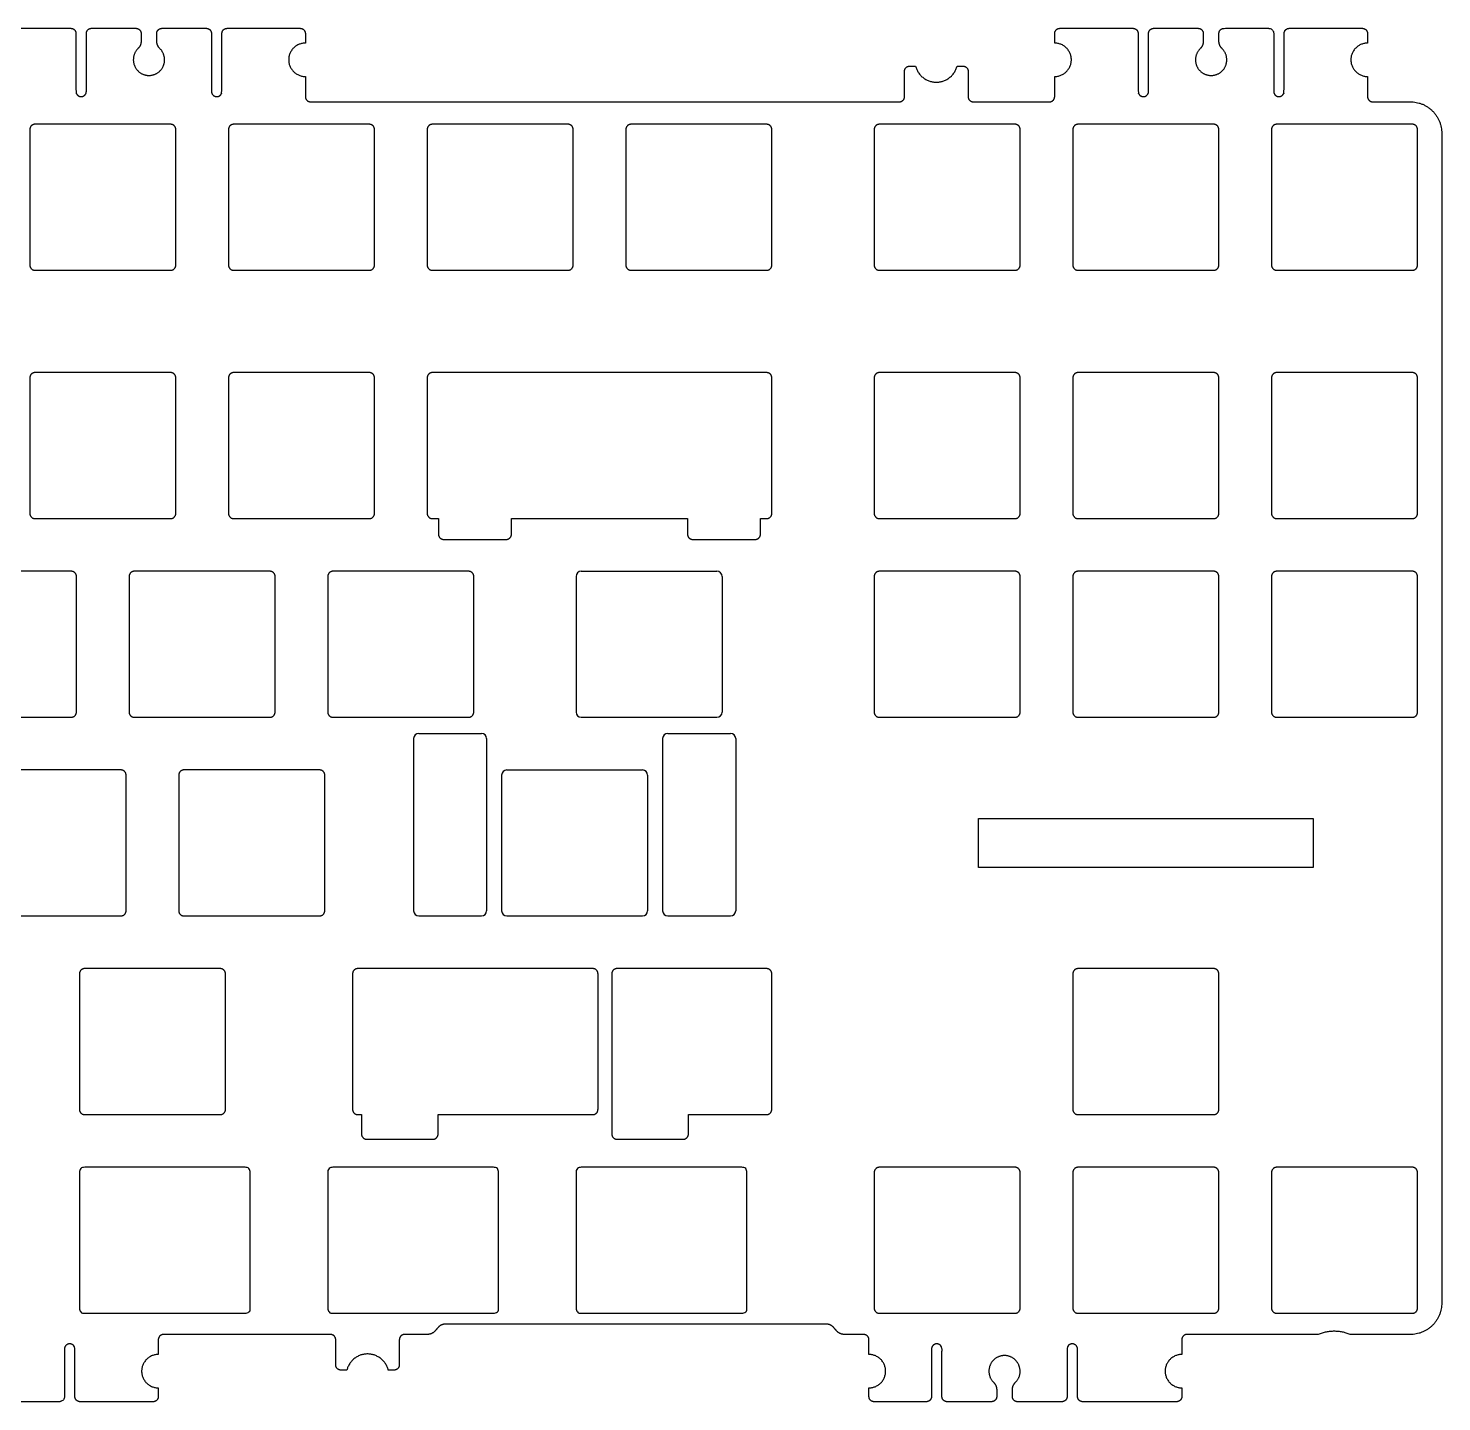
# Model space of a CAD drawing. Header units: millimetres. Extents: x 0 to 347, y 0 to 132.
# Drawn here: x 211.8 to 347.4, y 0 to 131.7 of the extents above; entities that cross this region are included whole.
import ezdxf

# ---------------------------------------------------------------- set-up
doc = ezdxf.new("R2010")
doc.units = ezdxf.units.MM
doc.layers.get('0').update_dxf_attribs({"color": 18, "true_color": 0x000000})
doc.layers.add('默认', color=18, linetype='Continuous', true_color=0x000000)

msp = doc.modelspace()

# ---------------------------------------------------------------- linework, layer by layer
at = {"color": 7}
for p, q in [((264.36, 79.13), (264.36, 66.13)), ((264.86, 79.63), (277.86, 79.63)), ((278.36, 79.13), (278.36, 66.13)), ((264.86, 65.63), (277.86, 65.63)), ((249.28, 64.08), (255.28, 64.08)), ((273.16, 64.08), (279.16, 64.08)), ((248.78, 63.58), (248.78, 47.08)), ((255.78, 63.58), (255.78, 47.08)), ((272.66, 63.58), (272.66, 47.08)), ((279.66, 63.58), (279.66, 47.08)), ((257.22, 60.08), (257.22, 47.08)), ((257.72, 60.58), (270.72, 60.58)), ((271.22, 60.08), (271.22, 47.08)), ((302.94, 53.58), (302.94, 55.93)), ((302.94, 55.93), (335.04, 55.93)), ((335.04, 55.93), (335.04, 51.23)), ((302.94, 51.23), (302.94, 53.58)), ((335.04, 51.23), (302.94, 51.23)), ((249.28, 46.58), (255.28, 46.58)), ((257.72, 46.58), (270.72, 46.58)), ((273.16, 46.58), (279.16, 46.58))]:
    msp.add_line(p, q, dxfattribs=at)
at = {"color": 7, "true_color": 0xffffff}
for points in [[(216.74, 8.98, 0.162261), (216.86, 8.61, 0.189272), (217.04, 8.5, 0.045858), (217.24, 8.48), (224.93, 8.48), (232.62, 8.48, 0.162126), (232.99, 8.61, 0.188771), (233.1, 8.78, 0.044983), (233.12, 8.98), (233.12, 15.48), (233.12, 21.98, 0.162261), (232.99, 22.36, 0.189272), (232.82, 22.46, 0.045858), (232.62, 22.48), (224.93, 22.48), (217.24, 22.48, 0.162126), (216.86, 22.36, 0.188771), (216.76, 22.18, 0.044983), (216.74, 21.98), (216.74, 15.48), (216.74, 8.98)], [(240.55, 8.98, 0.162261), (240.68, 8.61, 0.189272), (240.85, 8.5, 0.045858), (241.05, 8.48), (248.74, 8.48), (256.43, 8.48, 0.162126), (256.81, 8.61, 0.188771), (256.91, 8.78, 0.044983), (256.93, 8.98), (256.93, 15.48), (256.93, 21.98, 0.162261), (256.81, 22.36, 0.189272), (256.63, 22.46, 0.045858), (256.43, 22.48), (248.74, 22.48), (241.05, 22.48, 0.162126), (240.68, 22.36, 0.188771), (240.57, 22.18, 0.044983), (240.55, 21.98), (240.55, 15.48), (240.55, 8.98)], [(280.74, 21.98, 0.162261), (280.62, 22.36, 0.189272), (280.45, 22.46, 0.045858), (280.24, 22.48), (272.55, 22.48), (264.86, 22.48, 0.162126), (264.49, 22.36, 0.188771), (264.38, 22.18, 0.044983), (264.36, 21.98), (264.36, 15.48), (264.36, 8.98, 0.162261), (264.49, 8.61, 0.189272), (264.66, 8.5, 0.045858), (264.86, 8.48), (272.55, 8.48), (280.24, 8.48, 0.162126), (280.62, 8.61, 0.188771), (280.73, 8.78, 0.044983), (280.74, 8.98), (280.74, 15.48), (280.74, 21.98)]]:
    msp.add_lwpolyline(points, format="xyb", dxfattribs=at)
at = {"color": 7}
for centre, start, end in [((264.86, 79.13), 90, 180), ((277.86, 79.13), 0, 90), ((264.86, 66.13), 180, 270), ((277.86, 66.13), 270, 0), ((249.28, 63.58), 90, 180), ((255.28, 63.58), 0, 90), ((273.16, 63.58), 90, 180), ((279.16, 63.58), 0, 90), ((257.72, 60.08), 90, 180), ((270.72, 60.08), 0, 90), ((249.28, 47.08), 180, 270), ((255.28, 47.08), 270, 0), ((257.72, 47.08), 180, 270), ((270.72, 47.08), 270, 0), ((273.16, 47.08), 180, 270), ((279.16, 47.08), 270, 0)]:
    msp.add_arc(centre, 0.5, start, end, dxfattribs=at)
at = {"layer": '默认', "color": 7}
for p, q in [((295.85, 125.14), (295.85, 127.57)), ((300.89, 128.07), (301.45, 128.07)), ((301.95, 127.57), (301.95, 125.14)), ((238.4, 127.07), (238.4, 125.14)), ((310.25, 125.14), (310.25, 127.07)), ((340.25, 127.07), (340.25, 125.14)), ((302.45, 124.64), (309.75, 124.64)), ((340.75, 124.64), (344.36, 124.64)), ((347.36, 121.64), (347.36, 9.45)), ((241.31, 3.53), (241.31, 5.95)), ((247.41, 5.95), (247.41, 3.53))]:
    msp.add_line(p, q, dxfattribs=at)
for points in [[(282.62, 98.68), (250.58, 98.68)], [(250.58, 84.68), (251.16, 84.68), (251.16, 83.18)], [(258.16, 83.18), (258.16, 84.68), (275.04, 84.68), (275.04, 83.18)], [(282.04, 83.18), (282.04, 84.68), (282.62, 84.68)], [(267.78, 41.03), (267.78, 25.68)], [(243.43, 27.53), (243.78, 27.53), (243.78, 25.68)], [(251.13, 25.68), (251.13, 27.53), (265.96, 27.53)], [(275.13, 25.68), (275.13, 27.53), (282.62, 27.53)]]:
    msp.add_lwpolyline(points, dxfattribs=at)
for points in [[(208.9, 131.69), (212.4, 131.69), (215.9, 131.69)], [(224.65, 131.69), (226.78, 131.69), (228.9, 131.69)], [(230.9, 131.69), (234.4, 131.69), (237.9, 131.69)], [(310.75, 131.69), (314.25, 131.69), (317.75, 131.69)], [(332.75, 131.69), (336.25, 131.69), (339.75, 131.69)], [(222.65, 131.19), (222.65, 130.82), (222.65, 130.45)], [(224.15, 130.45), (224.15, 130.82), (224.15, 131.19)], [(238.4, 131.19), (238.4, 130.73), (238.4, 130.27)], [(310.25, 130.27), (310.25, 130.73), (310.25, 131.19)], [(324.5, 131.19), (324.5, 130.82), (324.5, 130.45)], [(326, 130.45), (326, 130.82), (326, 131.19)], [(340.25, 131.19), (340.25, 130.73), (340.25, 130.27)], [(296.35, 128.07), (296.63, 128.07), (296.91, 128.07)], [(238.9, 124.64), (267.13, 124.64), (295.35, 124.64)], [(211.98, 121.99), (211.98, 115.49), (211.98, 108.99)], [(225.48, 122.49), (218.98, 122.49), (212.48, 122.49)], [(225.98, 108.99), (225.98, 115.49), (225.98, 121.99)], [(231.03, 121.99), (231.03, 115.49), (231.03, 108.99)], [(244.53, 122.49), (238.03, 122.49), (231.53, 122.49)], [(245.03, 108.99), (245.03, 115.49), (245.03, 121.99)], [(250.08, 121.99), (250.08, 115.49), (250.08, 108.99)], [(263.58, 122.49), (257.08, 122.49), (250.58, 122.49)], [(264.08, 108.99), (264.08, 115.49), (264.08, 121.99)], [(269.13, 121.99), (269.13, 115.49), (269.13, 108.99)], [(282.62, 122.49), (276.13, 122.49), (269.63, 122.49)], [(283.13, 108.99), (283.13, 115.49), (283.13, 121.99)], [(292.94, 121.99), (292.94, 115.49), (292.94, 108.99)], [(306.44, 122.49), (299.94, 122.49), (293.44, 122.49)], [(306.94, 108.99), (306.94, 115.49), (306.94, 121.99)], [(311.99, 121.99), (311.99, 115.49), (311.99, 108.99)], [(325.49, 122.49), (318.99, 122.49), (312.49, 122.49)], [(325.99, 108.99), (325.99, 115.49), (325.99, 121.99)], [(331.04, 121.99), (331.04, 115.49), (331.04, 108.99)], [(344.54, 122.49), (338.04, 122.49), (331.54, 122.49)], [(345.04, 108.99), (345.04, 115.49), (345.04, 121.99)], [(212.48, 108.49), (218.98, 108.49), (225.48, 108.49)], [(231.53, 108.49), (238.03, 108.49), (244.53, 108.49)], [(250.58, 108.49), (257.08, 108.49), (263.58, 108.49)], [(269.63, 108.49), (276.13, 108.49), (282.62, 108.49)], [(293.44, 108.49), (299.94, 108.49), (306.44, 108.49)], [(312.49, 108.49), (318.99, 108.49), (325.49, 108.49)], [(331.54, 108.49), (338.04, 108.49), (344.54, 108.49)], [(211.98, 98.18), (211.98, 91.68), (211.98, 85.18)], [(225.48, 98.68), (218.98, 98.68), (212.48, 98.68)], [(225.98, 85.18), (225.98, 91.68), (225.98, 98.18)], [(231.03, 98.18), (231.03, 91.68), (231.03, 85.18)], [(244.53, 98.68), (238.03, 98.68), (231.53, 98.68)], [(245.03, 85.18), (245.03, 91.68), (245.03, 98.18)], [(250.08, 98.18), (250.08, 91.68), (250.08, 85.18)], [(283.13, 85.18), (283.13, 91.68), (283.13, 98.18)], [(292.94, 98.18), (292.94, 91.68), (292.94, 85.18)], [(306.44, 98.68), (299.94, 98.68), (293.44, 98.68)], [(306.94, 85.18), (306.94, 91.68), (306.94, 98.18)], [(311.99, 98.18), (311.99, 91.68), (311.99, 85.18)], [(325.49, 98.68), (318.99, 98.68), (312.49, 98.68)], [(325.99, 85.18), (325.99, 91.68), (325.99, 98.18)], [(331.04, 98.18), (331.04, 91.68), (331.04, 85.18)], [(344.54, 98.68), (338.04, 98.68), (331.54, 98.68)], [(345.04, 85.18), (345.04, 91.68), (345.04, 98.18)], [(212.48, 84.68), (218.98, 84.68), (225.48, 84.68)], [(231.53, 84.68), (238.03, 84.68), (244.53, 84.68)], [(293.44, 84.68), (299.94, 84.68), (306.44, 84.68)], [(312.49, 84.68), (318.99, 84.68), (325.49, 84.68)], [(331.54, 84.68), (338.04, 84.68), (344.54, 84.68)], [(251.66, 82.68), (254.66, 82.68), (257.66, 82.68)], [(275.54, 82.68), (278.54, 82.68), (281.54, 82.68)], [(215.95, 79.63), (209.45, 79.63), (202.95, 79.63)], [(216.45, 66.13), (216.45, 72.63), (216.45, 79.13)], [(221.5, 79.13), (221.5, 72.63), (221.5, 66.13)], [(235, 79.63), (228.5, 79.63), (222, 79.63)], [(235.5, 66.13), (235.5, 72.63), (235.5, 79.13)], [(240.55, 79.13), (240.55, 72.63), (240.55, 66.13)], [(254.05, 79.63), (247.55, 79.63), (241.05, 79.63)], [(254.55, 66.13), (254.55, 72.63), (254.55, 79.13)], [(292.94, 79.13), (292.94, 72.63), (292.94, 66.13)], [(306.44, 79.63), (299.94, 79.63), (293.44, 79.63)], [(306.94, 66.13), (306.94, 72.63), (306.94, 79.13)], [(311.99, 79.13), (311.99, 72.63), (311.99, 66.13)], [(325.49, 79.63), (318.99, 79.63), (312.49, 79.63)], [(325.99, 66.13), (325.99, 72.63), (325.99, 79.13)], [(331.04, 79.13), (331.04, 72.63), (331.04, 66.13)], [(344.54, 79.63), (338.04, 79.63), (331.54, 79.63)], [(345.04, 66.13), (345.04, 72.63), (345.04, 79.13)], [(202.95, 65.63), (209.45, 65.63), (215.95, 65.63)], [(222, 65.63), (228.5, 65.63), (235, 65.63)], [(241.05, 65.63), (247.55, 65.63), (254.05, 65.63)], [(293.44, 65.63), (299.94, 65.63), (306.44, 65.63)], [(312.49, 65.63), (318.99, 65.63), (325.49, 65.63)], [(331.54, 65.63), (338.04, 65.63), (344.54, 65.63)], [(220.71, 60.58), (214.21, 60.58), (207.71, 60.58)], [(221.21, 47.08), (221.21, 53.58), (221.21, 60.08)], [(226.26, 60.08), (226.26, 53.58), (226.26, 47.08)], [(239.76, 60.58), (233.26, 60.58), (226.76, 60.58)], [(240.26, 47.08), (240.26, 53.58), (240.26, 60.08)], [(207.71, 46.58), (214.21, 46.58), (220.71, 46.58)], [(226.76, 46.58), (233.26, 46.58), (239.76, 46.58)], [(216.74, 41.03), (216.74, 34.53), (216.74, 28.03)], [(230.24, 41.53), (223.74, 41.53), (217.24, 41.53)], [(230.74, 28.03), (230.74, 34.53), (230.74, 41.03)], [(242.93, 41.03), (242.93, 34.53), (242.93, 28.03)], [(265.96, 41.53), (254.69, 41.53), (243.43, 41.53)], [(266.46, 28.03), (266.46, 34.53), (266.46, 41.03)], [(282.62, 41.53), (275.45, 41.53), (268.28, 41.53)], [(283.12, 28.03), (283.12, 34.53), (283.12, 41.03)], [(311.99, 41.03), (311.99, 34.53), (311.99, 28.03)], [(325.49, 41.53), (318.99, 41.53), (312.49, 41.53)], [(325.99, 28.03), (325.99, 34.53), (325.99, 41.03)], [(217.24, 27.53), (223.74, 27.53), (230.24, 27.53)], [(312.49, 27.53), (318.99, 27.53), (325.49, 27.53)], [(244.31, 25.16), (247.46, 25.16), (250.61, 25.16)], [(268.31, 25.16), (271.46, 25.16), (274.61, 25.16)], [(292.94, 21.98), (292.94, 15.48), (292.94, 8.98)], [(306.44, 22.48), (299.94, 22.48), (293.44, 22.48)], [(306.94, 8.98), (306.94, 15.48), (306.94, 21.98)], [(311.99, 21.98), (311.99, 15.48), (311.99, 8.98)], [(325.49, 22.48), (318.99, 22.48), (312.49, 22.48)], [(325.99, 8.98), (325.99, 15.48), (325.99, 21.98)], [(331.04, 21.98), (331.04, 15.48), (331.04, 8.98)], [(344.54, 22.48), (338.04, 22.48), (331.54, 22.48)], [(345.04, 8.98), (345.04, 15.48), (345.04, 21.98)], [(293.44, 8.48), (299.94, 8.48), (306.44, 8.48)], [(312.49, 8.48), (318.99, 8.48), (325.49, 8.48)], [(331.54, 8.48), (338.04, 8.48), (344.54, 8.48)], [(251.12, 7.11), (250.98, 6.95), (250.85, 6.8)], [(288.31, 7.45), (270.78, 7.45), (251.87, 7.45)], [(289.33, 6.8), (289.2, 6.95), (289.06, 7.11)], [(224.3, 5.95), (224.3, 5.5), (224.3, 4.53)], [(250.09, 6.45), (249, 6.45), (247.91, 6.45)], [(335.52, 6.45), (329.23, 6.45), (322.94, 6.45)], [(242.38, 3.03), (242.1, 3.03), (241.81, 3.03)], [(246.91, 3.03), (246.63, 3.03), (246.35, 3.03)], [(223.8, 0), (220.3, 0), (216.8, 0)], [(224.3, 1.33), (224.3, 0.91), (224.3, 0.5)], [(292.44, 0.5), (292.44, 0.91), (292.44, 1.33)], [(297.94, 0), (295.44, 0), (292.94, 0)], [(304.69, 1.14), (304.69, 0.82), (304.69, 0.5)], [(306.19, 0.5), (306.19, 0.82), (306.19, 1.14)], [(321.94, 0), (317.44, 0), (312.94, 0)], [(322.44, 1.33), (322.44, 0.91), (322.44, 0.5)]]:
    msp.add_open_spline(points, degree=2, dxfattribs=at)
for points, weights, knots in [([(215.9, 131.69), (216.11, 131.69), (216.26, 131.55), (216.4, 131.4), (216.4, 131.19)], [1, 0.923879360951, 1, 0.923879360951, 1], [458.7477964, 458.7477964, 458.7477964, 459.1404959, 459.1404959, 459.5331955, 459.5331955, 459.5331955]), ([(217.4, 125.64), (217.4, 129.65), (217.4, 131.19), (217.4, 131.69), (217.9, 131.69)], [1, 1, 1, 0.707106931133, 1], [465.109666, 465.109666, 465.109666, 469.115343, 469.115343, 469.900741, 469.900741, 469.900741]), ([(224.15, 131.19), (224.15, 131.4), (224.3, 131.55), (224.45, 131.69), (224.65, 131.69)], [1, 0.923804026725, 1, 0.923804026725, 1], [484.6707605, 484.6707605, 484.6707605, 485.0636569, 485.0636569, 485.4565532, 485.4565532, 485.4565532]), ([(228.9, 131.69), (229.4, 131.69), (229.4, 131.19), (229.4, 129.65), (229.4, 125.64)], [1, 0.707107589151, 1, 1, 1], [489.706169, 489.706169, 489.706169, 490.491566, 490.491566, 494.497244, 494.497244, 494.497244]), ([(230.4, 131.19), (230.4, 131.4), (230.55, 131.55), (230.7, 131.69), (230.9, 131.69)], [1, 0.923879313879, 1, 0.923879313879, 1], [500.0737146, 500.0737146, 500.0737146, 500.4664143, 500.4664143, 500.859114, 500.859114, 500.859114]), ([(317.75, 131.69), (317.96, 131.69), (318.1, 131.55), (318.25, 131.4), (318.25, 131.19)], [1, 0.923879313886, 1, 0.923879313886, 1], [611.7263817, 611.7263817, 611.7263817, 612.1190814, 612.1190814, 612.5117811, 612.5117811, 612.5117811]), ([(319.25, 125.64), (319.25, 129.65), (319.25, 131.19), (319.25, 131.69), (319.75, 131.69)], [1, 1, 1, 0.70710693126, 1], [618.088251, 618.088251, 618.088251, 622.093929, 622.093929, 622.879327, 622.879327, 622.879327]), ([(326, 131.19), (326, 131.4), (326.15, 131.55), (326.29, 131.69), (326.5, 131.69), (328.63, 131.69), (330.75, 131.69), (331.25, 131.69), (331.25, 131.19), (331.25, 129.65), (331.25, 125.64)], [1, 0.923804026725, 1, 0.923804026725, 1, 1, 1, 0.707107589132, 1, 1, 1], [637.649346, 637.649346, 637.649346, 638.042243, 638.042243, 638.435139, 638.435139, 642.684754, 642.684754, 643.470151, 643.470151, 647.47583, 647.47583, 647.47583]), ([(332.25, 131.19), (332.25, 131.4), (332.4, 131.55), (332.54, 131.69), (332.75, 131.69)], [1, 0.923879313886, 1, 0.923879313886, 1], [653.0523004, 653.0523004, 653.0523004, 653.4450001, 653.4450001, 653.8376997, 653.8376997, 653.8376997]), ([(216.4, 131.19), (216.4, 129.65), (216.4, 125.64), (216.4, 125.43), (216.55, 125.29), (216.7, 125.14), (216.9, 125.14), (217.4, 125.14), (217.4, 125.64)], [1, 1, 1, 0.923879313885, 1, 0.923879313885, 1, 0.707107589127, 1], [459.533195, 459.533195, 459.533195, 463.538869, 463.538869, 463.931569, 463.931569, 464.324269, 464.324269, 465.109666, 465.109666, 465.109666]), ([(229.4, 125.64), (229.4, 125.14), (229.9, 125.14), (230.11, 125.14), (230.26, 125.29), (230.4, 125.43), (230.4, 125.64), (230.4, 129.65), (230.4, 131.19)], [1, 0.707107589127, 1, 0.923879313885, 1, 0.923879313885, 1, 1, 1], [494.497244, 494.497244, 494.497244, 495.282641, 495.282641, 495.675341, 495.675341, 496.068041, 496.068041, 500.073715, 500.073715, 500.073715]), ([(238.4, 130.27), (236.8, 130.27), (236.8, 128.67), (236.8, 127.07), (238.4, 127.07)], [1, 0.707114400908, 1.00002155194, 0.707114400908, 1], [508.438061, 508.438061, 508.438061, 510.951335, 510.951335, 513.464609, 513.464609, 513.464609]), ([(310.25, 127.07), (311.85, 127.07), (311.85, 128.67), (311.85, 130.27), (310.25, 130.27)], [1, 0.707114400908, 1.00002155194, 0.707114400908, 1], [599.120886, 599.120886, 599.120886, 601.634161, 601.634161, 604.147435, 604.147435, 604.147435]), ([(318.25, 131.19), (318.25, 129.65), (318.25, 125.64), (318.25, 125.43), (318.4, 125.29), (318.54, 125.14), (318.75, 125.14), (319.25, 125.14), (319.25, 125.64)], [1, 1, 1, 0.923879313885, 1, 0.923879313885, 1, 0.707107589127, 1], [612.511781, 612.511781, 612.511781, 616.517455, 616.517455, 616.910155, 616.910155, 617.302854, 617.302854, 618.088251, 618.088251, 618.088251]), ([(331.25, 125.64), (331.25, 125.14), (331.75, 125.14), (331.96, 125.14), (332.1, 125.29), (332.25, 125.43), (332.25, 125.64), (332.25, 129.65), (332.25, 131.19)], [1, 0.707107589127, 1, 0.923879313885, 1, 0.923879313885, 1, 1, 1], [647.47583, 647.47583, 647.47583, 648.261227, 648.261227, 648.653927, 648.653927, 649.046626, 649.046626, 653.0523, 653.0523, 653.0523]), ([(340.25, 130.27), (338.65, 130.27), (338.65, 128.67), (338.65, 127.07), (340.25, 127.07)], [1, 0.707116940833, 1.00002873603, 0.707116940833, 1], [661.416647, 661.416647, 661.416647, 663.929921, 663.929921, 666.443195, 666.443195, 666.443195]), ([(222.35, 129.74), (221.63, 129.03), (222.02, 128.1), (222.4, 127.17), (223.4, 127.17), (224.41, 127.17), (224.79, 128.1), (225.17, 129.03), (224.45, 129.74)], [1, 0.830077996869, 1, 0.830077996869, 1, 0.830077996869, 1, 0.830077996868, 1], [476.256617, 476.256617, 476.256617, 478.031264, 478.031264, 479.80591, 479.80591, 481.580556, 481.580556, 483.355203, 483.355203, 483.355203]), ([(324.2, 129.74), (323.48, 129.03), (323.86, 128.1), (324.24, 127.17), (325.25, 127.17), (326.26, 127.17), (326.64, 128.1), (327.02, 129.03), (326.3, 129.74)], [1, 0.830077996869, 1, 0.830077996869, 1, 0.830077996869, 1, 0.830077996869, 1], [629.235203, 629.235203, 629.235203, 631.009849, 631.009849, 632.784496, 632.784496, 634.559142, 634.559142, 636.333789, 636.333789, 636.333789]), ([(296.91, 128.07), (297.3, 126.52), (298.9, 126.52), (300.5, 126.52), (300.89, 128.07)], [1, 0.82280332895, 1.08851835464, 0.82280332895, 1], [578.755146, 578.755146, 578.755146, 581.438913, 581.438913, 584.12268, 584.12268, 584.12268]), ([(216.3, 0.5), (216.3, 2.2), (216.3, 5.05), (216.3, 5.26), (216.16, 5.41), (216.01, 5.55), (215.8, 5.55), (215.3, 5.55), (215.3, 5.05)], [1, 1, 1, 0.923879313885, 1, 0.923879313885, 1, 0.707107589127, 1], [957.083351, 957.083351, 957.083351, 959.903772, 959.903772, 960.296471, 960.296471, 960.689171, 960.689171, 961.474568, 961.474568, 961.474568]), ([(292.44, 5.95), (292.44, 6.45), (291.94, 6.45), (291.01, 6.45), (290.09, 6.45)], [1, 0.707106779596, 1, 1, 1], [879.523915, 879.523915, 879.523915, 880.309314, 880.309314, 882.556313, 882.556313, 882.556313]), ([(299.44, 0.5), (299.44, 2.2), (299.44, 5.05), (299.44, 5.26), (299.29, 5.41), (299.14, 5.55), (298.94, 5.55), (298.44, 5.55), (298.44, 5.05)], [1, 1, 1, 0.923879313885, 1, 0.923879313885, 1, 0.707107589127, 1], [857.582608, 857.582608, 857.582608, 860.403028, 860.403028, 860.795728, 860.795728, 861.188427, 861.188427, 861.973824, 861.973824, 861.973824]), ([(312.44, 5.05), (312.44, 5.55), (311.94, 5.55), (311.73, 5.55), (311.58, 5.41), (311.44, 5.26), (311.44, 5.05), (311.44, 2.2), (311.44, 0.5)], [1, 0.707107589127, 1, 0.923879313885, 1, 0.923879313885, 1, 1, 1], [831.815171, 831.815171, 831.815171, 832.600568, 832.600568, 832.993268, 832.993268, 833.385967, 833.385967, 836.206385, 836.206385, 836.206385]), ([(215.3, 5.05), (215.3, 2.01), (215.3, 0.5), (215.3, 0), (214.8, 0), (212.68, 0), (210.55, 0), (210.05, 0), (210.05, 0.5)], [1, 1, 1, 0.707106931282, 1, 1, 1, 0.70710739093, 1], [961.474568, 961.474568, 961.474568, 964.717312, 964.717312, 965.50271, 965.50271, 969.75272, 969.75272, 970.538117, 970.538117, 970.538117]), ([(224.3, 4.53), (222.7, 4.53), (222.7, 2.93), (222.7, 1.33), (224.3, 1.33)], [1, 0.707119480768, 1.00003592016, 0.707119480768, 1], [943.86909, 943.86909, 943.86909, 946.382365, 946.382365, 948.895639, 948.895639, 948.895639]), ([(246.35, 3.03), (245.96, 4.58), (244.36, 4.58), (242.77, 4.58), (242.38, 3.03)], [1, 0.82280332895, 1.08851835464, 0.82280332895, 1], [914.811197, 914.811197, 914.811197, 917.494964, 917.494964, 920.17873, 920.17873, 920.17873]), ([(292.44, 1.33), (294.04, 1.33), (294.04, 2.93), (294.04, 4.53), (292.44, 4.53)], [1, 0.707119480768, 1.00003592016, 0.707119480768, 1], [873.945949, 873.945949, 873.945949, 876.459223, 876.459223, 878.972497, 878.972497, 878.972497]), ([(298.44, 5.05), (298.44, 2.01), (298.44, 0.5), (298.44, 0), (297.94, 0)], [1, 1, 1, 0.707107589274, 1], [861.973824, 861.973824, 861.973824, 865.21657, 865.21657, 866.001967, 866.001967, 866.001967]), ([(306.49, 1.86), (307.21, 2.56), (306.82, 3.49), (306.44, 4.43), (305.44, 4.43), (304.43, 4.43), (304.05, 3.49), (303.67, 2.56), (304.39, 1.86)], [1, 0.830077996869, 1, 0.830077996869, 1, 0.830077996869, 1, 0.830077996869, 1], [843.347659, 843.347659, 843.347659, 845.122306, 845.122306, 846.896952, 846.896952, 848.671598, 848.671598, 850.446245, 850.446245, 850.446245]), ([(312.94, 0), (312.44, 0), (312.44, 0.5), (312.44, 2.01), (312.44, 5.05)], [1, 0.707107728239, 1, 1, 1], [827.787029, 827.787029, 827.787029, 828.572426, 828.572426, 831.815171, 831.815171, 831.815171]), ([(322.44, 4.53), (320.84, 4.53), (320.84, 2.93), (320.84, 1.33), (322.44, 1.33)], [1, 0.707116940834, 1.00002873603, 0.707116940833, 1], [814.283166, 814.283166, 814.283166, 816.79644, 816.79644, 819.309714, 819.309714, 819.309714]), ([(216.8, 0), (216.6, 0), (216.45, 0.15), (216.3, 0.29), (216.3, 0.5)], [1, 0.923879313886, 1, 0.923879313886, 1], [956.2979514, 956.2979514, 956.2979514, 956.690651, 956.690651, 957.0833507, 957.0833507, 957.0833507]), ([(304.69, 0.5), (304.69, 0.29), (304.54, 0.15), (304.39, 0), (304.19, 0), (302.06, 0), (299.94, 0), (299.73, 0), (299.58, 0.15), (299.44, 0.29), (299.44, 0.5)], [1, 0.923804026725, 1, 0.923804026725, 1, 1, 1, 0.923879313898, 1, 0.923879313898, 1], [851.761803, 851.761803, 851.761803, 852.154699, 852.154699, 852.547595, 852.547595, 856.797208, 856.797208, 857.189908, 857.189908, 857.582608, 857.582608, 857.582608]), ([(311.44, 0.5), (311.44, 0.29), (311.29, 0.15), (311.14, 0), (310.94, 0)], [1, 0.923879135815, 1, 0.923879135815, 1], [836.2063851, 836.2063851, 836.2063851, 836.5990852, 836.5990852, 836.9917853, 836.9917853, 836.9917853]), ([(322.44, 0.5), (322.44, 0.29), (322.29, 0.15), (322.14, 0), (321.94, 0)], [1, 0.923879494854, 1, 0.923879494854, 1], [819.8016381, 819.8016381, 819.8016381, 820.1943373, 820.1943373, 820.5870365, 820.5870365, 820.5870365])]:
    msp.add_rational_spline(points, weights, degree=2, knots=knots, dxfattribs=at)
at = {"layer": '默认', "color": 7, "extrusion": (5.46e-14, 3.11301e-08, -1)}
msp.add_open_spline([(217.9, 131.69), (220.03, 131.69), (222.15, 131.69)], degree=2, dxfattribs=at)
at = {"layer": '默认', "color": 7}
for points, weights in [([(222.15, 131.69), (222.65, 131.69), (222.65, 131.19)], [1, 0.70710739093, 1]), ([(237.9, 131.69), (238.4, 131.69), (238.4, 131.19)], [1, 0.707106781184, 1]), ([(310.25, 131.19), (310.25, 131.69), (310.75, 131.69)], [1, 0.707106781182, 1]), ([(324, 131.69), (324.5, 131.69), (324.5, 131.19)], [1, 0.70710739093, 1]), ([(339.75, 131.69), (340.25, 131.69), (340.25, 131.19)], [1, 0.707106781182, 1]), ([(222.65, 130.45), (222.65, 130.03), (222.35, 129.74)], [1, 0.921954445729, 1]), ([(224.45, 129.74), (224.15, 130.03), (224.15, 130.45)], [1, 0.921954445729, 1]), ([(324.5, 130.45), (324.5, 130.03), (324.2, 129.74)], [1, 0.921954445729, 1]), ([(326.3, 129.74), (326, 130.03), (326, 130.45)], [1, 0.921954445728, 1]), ([(295.85, 127.57), (295.85, 128.07), (296.35, 128.07)], [1, 0.707106781187, 1]), ([(301.45, 128.07), (301.95, 128.07), (301.95, 127.57)], [1, 0.707106781188, 1]), ([(238.4, 125.14), (238.4, 124.64), (238.9, 124.64)], [1, 0.707106781126, 1]), ([(295.35, 124.64), (295.85, 124.64), (295.85, 125.14)], [1, 0.707106784968, 1]), ([(301.95, 125.14), (301.95, 124.64), (302.45, 124.64)], [1, 0.707106778366, 1]), ([(309.75, 124.64), (310.25, 124.64), (310.25, 125.14)], [1, 0.707106781086, 1]), ([(340.25, 125.14), (340.25, 124.64), (340.75, 124.64)], [1, 0.707106781431, 1]), ([(344.36, 124.64), (347.36, 124.64), (347.36, 121.64)], [1, 0.707106781188, 1]), ([(212.48, 122.49), (211.98, 122.49), (211.98, 121.99)], [1, 0.707106781187, 1]), ([(225.98, 121.99), (225.98, 122.49), (225.48, 122.49)], [1, 0.707106781187, 1]), ([(231.53, 122.49), (231.03, 122.49), (231.03, 121.99)], [1, 0.707106781187, 1]), ([(245.03, 121.99), (245.03, 122.49), (244.53, 122.49)], [1, 0.707106781187, 1]), ([(250.58, 122.49), (250.08, 122.49), (250.08, 121.99)], [1, 0.707106781187, 1]), ([(264.08, 121.99), (264.08, 122.49), (263.58, 122.49)], [1, 0.707106781187, 1]), ([(269.63, 122.49), (269.13, 122.49), (269.13, 121.99)], [1, 0.707106781187, 1]), ([(283.13, 121.99), (283.13, 122.49), (282.62, 122.49)], [1, 0.707106781187, 1]), ([(293.44, 122.49), (292.94, 122.49), (292.94, 121.99)], [1, 0.707106781187, 1]), ([(306.94, 121.99), (306.94, 122.49), (306.44, 122.49)], [1, 0.707106781187, 1]), ([(312.49, 122.49), (311.99, 122.49), (311.99, 121.99)], [1, 0.707106781187, 1]), ([(325.99, 121.99), (325.99, 122.49), (325.49, 122.49)], [1, 0.707106781187, 1]), ([(331.54, 122.49), (331.04, 122.49), (331.04, 121.99)], [1, 0.707106781187, 1]), ([(345.04, 121.99), (345.04, 122.49), (344.54, 122.49)], [1, 0.707106781187, 1]), ([(211.98, 108.99), (211.98, 108.49), (212.48, 108.49)], [1, 0.707106781187, 1]), ([(225.48, 108.49), (225.98, 108.49), (225.98, 108.99)], [1, 0.707106781187, 1]), ([(231.03, 108.99), (231.03, 108.49), (231.53, 108.49)], [1, 0.707106781187, 1]), ([(244.53, 108.49), (245.03, 108.49), (245.03, 108.99)], [1, 0.707106781187, 1]), ([(250.08, 108.99), (250.08, 108.49), (250.58, 108.49)], [1, 0.707106781187, 1]), ([(263.58, 108.49), (264.08, 108.49), (264.08, 108.99)], [1, 0.707106781187, 1]), ([(269.13, 108.99), (269.13, 108.49), (269.63, 108.49)], [1, 0.707106781187, 1]), ([(282.62, 108.49), (283.13, 108.49), (283.13, 108.99)], [1, 0.707106781187, 1]), ([(292.94, 108.99), (292.94, 108.49), (293.44, 108.49)], [1, 0.707106781187, 1]), ([(306.44, 108.49), (306.94, 108.49), (306.94, 108.99)], [1, 0.707106781187, 1]), ([(311.99, 108.99), (311.99, 108.49), (312.49, 108.49)], [1, 0.707106781187, 1]), ([(325.49, 108.49), (325.99, 108.49), (325.99, 108.99)], [1, 0.707106781187, 1]), ([(331.04, 108.99), (331.04, 108.49), (331.54, 108.49)], [1, 0.707106781187, 1]), ([(344.54, 108.49), (345.04, 108.49), (345.04, 108.99)], [1, 0.707106781187, 1]), ([(212.48, 98.68), (211.98, 98.68), (211.98, 98.18)], [1, 0.707106781187, 1]), ([(225.98, 98.18), (225.98, 98.68), (225.48, 98.68)], [1, 0.707106781188, 1]), ([(231.53, 98.68), (231.03, 98.68), (231.03, 98.18)], [1, 0.707106781187, 1]), ([(245.03, 98.18), (245.03, 98.68), (244.53, 98.68)], [1, 0.707106781189, 1]), ([(250.58, 98.68), (250.08, 98.68), (250.08, 98.18)], [1, 0.707106781187, 1]), ([(283.13, 98.18), (283.13, 98.68), (282.62, 98.68)], [1, 0.707106781187, 1]), ([(293.44, 98.68), (292.94, 98.68), (292.94, 98.18)], [1, 0.707106781187, 1]), ([(306.94, 98.18), (306.94, 98.68), (306.44, 98.68)], [1, 0.707106781188, 1]), ([(312.49, 98.68), (311.99, 98.68), (311.99, 98.18)], [1, 0.707106781188, 1]), ([(325.99, 98.18), (325.99, 98.68), (325.49, 98.68)], [1, 0.707106781188, 1]), ([(331.54, 98.68), (331.04, 98.68), (331.04, 98.18)], [1, 0.707106781187, 1]), ([(345.04, 98.18), (345.04, 98.68), (344.54, 98.68)], [1, 0.707106781189, 1]), ([(211.98, 85.18), (211.98, 84.68), (212.48, 84.68)], [1, 0.707106781187, 1]), ([(225.48, 84.68), (225.98, 84.68), (225.98, 85.18)], [1, 0.707106781185, 1]), ([(231.03, 85.18), (231.03, 84.68), (231.53, 84.68)], [1, 0.707106781188, 1]), ([(244.53, 84.68), (245.03, 84.68), (245.03, 85.18)], [1, 0.707106781187, 1]), ([(250.08, 85.18), (250.08, 84.68), (250.58, 84.68)], [1, 0.707106781187, 1]), ([(282.62, 84.68), (283.13, 84.68), (283.13, 85.18)], [1, 0.707106781187, 1]), ([(292.94, 85.18), (292.94, 84.68), (293.44, 84.68)], [1, 0.707106781186, 1]), ([(306.44, 84.68), (306.94, 84.68), (306.94, 85.18)], [1, 0.707106781185, 1]), ([(311.99, 85.18), (311.99, 84.68), (312.49, 84.68)], [1, 0.707106781186, 1]), ([(325.49, 84.68), (325.99, 84.68), (325.99, 85.18)], [1, 0.707106781186, 1]), ([(331.04, 85.18), (331.04, 84.68), (331.54, 84.68)], [1, 0.707106781186, 1]), ([(344.54, 84.68), (345.04, 84.68), (345.04, 85.18)], [1, 0.707106781188, 1]), ([(251.16, 83.18), (251.16, 82.68), (251.66, 82.68)], [1, 0.707106781184, 1]), ([(257.66, 82.68), (258.16, 82.68), (258.16, 83.18)], [1, 0.707106781188, 1]), ([(275.04, 83.18), (275.04, 82.68), (275.54, 82.68)], [1, 0.707106781185, 1]), ([(281.54, 82.68), (282.04, 82.68), (282.04, 83.18)], [1, 0.707106781187, 1]), ([(216.45, 79.13), (216.45, 79.63), (215.95, 79.63)], [1, 0.707106781188, 1]), ([(222, 79.63), (221.5, 79.63), (221.5, 79.13)], [1, 0.707106781187, 1]), ([(235.5, 79.13), (235.5, 79.63), (235, 79.63)], [1, 0.707106781189, 1]), ([(241.05, 79.63), (240.55, 79.63), (240.55, 79.13)], [1, 0.707106781184, 1]), ([(254.55, 79.13), (254.55, 79.63), (254.05, 79.63)], [1, 0.707106781188, 1]), ([(293.44, 79.63), (292.94, 79.63), (292.94, 79.13)], [1, 0.707106781187, 1]), ([(306.94, 79.13), (306.94, 79.63), (306.44, 79.63)], [1, 0.707106781186, 1]), ([(312.49, 79.63), (311.99, 79.63), (311.99, 79.13)], [1, 0.707106781187, 1]), ([(325.99, 79.13), (325.99, 79.63), (325.49, 79.63)], [1, 0.707106781186, 1]), ([(331.54, 79.63), (331.04, 79.63), (331.04, 79.13)], [1, 0.707106781187, 1]), ([(345.04, 79.13), (345.04, 79.63), (344.54, 79.63)], [1, 0.707106781188, 1]), ([(215.95, 65.63), (216.45, 65.63), (216.45, 66.13)], [1, 0.707106781188, 1]), ([(221.5, 66.13), (221.5, 65.63), (222, 65.63)], [1, 0.707106781183, 1]), ([(235, 65.63), (235.5, 65.63), (235.5, 66.13)], [1, 0.707106781186, 1]), ([(240.55, 66.13), (240.55, 65.63), (241.05, 65.63)], [1, 0.707106781185, 1]), ([(254.05, 65.63), (254.55, 65.63), (254.55, 66.13)], [1, 0.707106781186, 1]), ([(292.94, 66.13), (292.94, 65.63), (293.44, 65.63)], [1, 0.707106781186, 1]), ([(306.44, 65.63), (306.94, 65.63), (306.94, 66.13)], [1, 0.707106781184, 1]), ([(311.99, 66.13), (311.99, 65.63), (312.49, 65.63)], [1, 0.707106781185, 1]), ([(325.49, 65.63), (325.99, 65.63), (325.99, 66.13)], [1, 0.707106781185, 1]), ([(331.04, 66.13), (331.04, 65.63), (331.54, 65.63)], [1, 0.707106781185, 1]), ([(344.54, 65.63), (345.04, 65.63), (345.04, 66.13)], [1, 0.707106781186, 1]), ([(221.21, 60.08), (221.21, 60.58), (220.71, 60.58)], [1, 0.707106781186, 1]), ([(226.76, 60.58), (226.26, 60.58), (226.26, 60.08)], [1, 0.707106781186, 1]), ([(240.26, 60.08), (240.26, 60.58), (239.76, 60.58)], [1, 0.707106781187, 1]), ([(220.71, 46.58), (221.21, 46.58), (221.21, 47.08)], [1, 0.707106781186, 1]), ([(226.26, 47.08), (226.26, 46.58), (226.76, 46.58)], [1, 0.707106781183, 1]), ([(239.76, 46.58), (240.26, 46.58), (240.26, 47.08)], [1, 0.707106781186, 1]), ([(217.24, 41.53), (216.74, 41.53), (216.74, 41.03)], [1, 0.707106781185, 1]), ([(230.74, 41.03), (230.74, 41.53), (230.24, 41.53)], [1, 0.707106781188, 1]), ([(243.43, 41.53), (242.93, 41.53), (242.93, 41.03)], [1, 0.707106781187, 1]), ([(266.46, 41.03), (266.46, 41.53), (265.96, 41.53)], [1, 0.707106781187, 1]), ([(268.28, 41.53), (267.78, 41.53), (267.78, 41.03)], [1, 0.70710678119, 1]), ([(283.12, 41.03), (283.12, 41.53), (282.62, 41.53)], [1, 0.707106781187, 1]), ([(312.49, 41.53), (311.99, 41.53), (311.99, 41.03)], [1, 0.707106781187, 1]), ([(325.99, 41.03), (325.99, 41.53), (325.49, 41.53)], [1, 0.707106781188, 1]), ([(216.74, 28.03), (216.74, 27.53), (217.24, 27.53)], [1, 0.707106781186, 1]), ([(230.24, 27.53), (230.74, 27.53), (230.74, 28.03)], [1, 0.707106781185, 1]), ([(242.93, 28.03), (242.93, 27.53), (243.43, 27.53)], [1, 0.707106781183, 1]), ([(265.96, 27.53), (266.46, 27.53), (266.46, 28.03)], [1, 0.707106781177, 1]), ([(282.62, 27.53), (283.12, 27.53), (283.12, 28.03)], [1, 0.707106781187, 1]), ([(311.99, 28.03), (311.99, 27.53), (312.49, 27.53)], [1, 0.707106781186, 1]), ([(325.49, 27.53), (325.99, 27.53), (325.99, 28.03)], [1, 0.707106781185, 1]), ([(243.78, 25.68), (243.78, 25.16), (244.31, 25.16)], [1, 0.707106781183, 1]), ([(250.61, 25.16), (251.13, 25.16), (251.13, 25.68)], [1, 0.707106781187, 1]), ([(267.78, 25.68), (267.78, 25.16), (268.31, 25.16)], [1, 0.707106781189, 1]), ([(274.61, 25.16), (275.13, 25.16), (275.13, 25.68)], [1, 0.707106781185, 1]), ([(293.44, 22.48), (292.94, 22.48), (292.94, 21.98)], [1, 0.707106781187, 1]), ([(306.94, 21.98), (306.94, 22.48), (306.44, 22.48)], [1, 0.707106781185, 1]), ([(312.49, 22.48), (311.99, 22.48), (311.99, 21.98)], [1, 0.707106781187, 1]), ([(325.99, 21.98), (325.99, 22.48), (325.49, 22.48)], [1, 0.707106781186, 1]), ([(331.54, 22.48), (331.04, 22.48), (331.04, 21.98)], [1, 0.707106781186, 1]), ([(345.04, 21.98), (345.04, 22.48), (344.54, 22.48)], [1, 0.707106781186, 1]), ([(292.94, 8.98), (292.94, 8.48), (293.44, 8.48)], [1, 0.707106781186, 1]), ([(306.44, 8.48), (306.94, 8.48), (306.94, 8.98)], [1, 0.707106781187, 1]), ([(311.99, 8.98), (311.99, 8.48), (312.49, 8.48)], [1, 0.707106781187, 1]), ([(325.49, 8.48), (325.99, 8.48), (325.99, 8.98)], [1, 0.707106781187, 1]), ([(331.04, 8.98), (331.04, 8.48), (331.54, 8.48)], [1, 0.707106781187, 1]), ([(347.36, 9.45), (347.36, 6.45), (344.36, 6.45)], [1, 0.707106781187, 1]), ([(344.54, 8.48), (345.04, 8.48), (345.04, 8.98)], [1, 0.707106781188, 1]), ([(250.85, 6.8), (250.55, 6.45), (250.09, 6.45)], [1, 0.909565800026, 1]), ([(251.87, 7.45), (251.42, 7.45), (251.12, 7.11)], [1, 0.909565795636, 1]), ([(289.06, 7.11), (288.76, 7.45), (288.31, 7.45)], [1, 0.909565816737, 1]), ([(290.09, 6.45), (289.63, 6.45), (289.33, 6.8)], [1, 0.909565812346, 1]), ([(224.8, 6.45), (224.3, 6.45), (224.3, 5.95)], [1, 0.707106785136, 1]), ([(241.31, 5.95), (241.31, 6.45), (240.81, 6.45)], [1, 0.707106778366, 1]), ([(247.91, 6.45), (247.41, 6.45), (247.41, 5.95)], [1, 0.707106784968, 1]), ([(322.94, 6.45), (322.44, 6.45), (322.44, 5.95)], [1, 0.707106769592, 1]), ([(338.57, 6.45), (337.05, 7.08), (335.52, 6.45)], [1, 0.924928063527, 1]), ([(241.81, 3.03), (241.31, 3.03), (241.31, 3.53)], [1, 0.707106781197, 1]), ([(247.41, 3.53), (247.41, 3.03), (246.91, 3.03)], [1, 0.707106781188, 1]), ([(304.39, 1.86), (304.69, 1.56), (304.69, 1.14)], [1, 0.921954445728, 1]), ([(306.19, 1.14), (306.19, 1.56), (306.49, 1.86)], [1, 0.921954445729, 1]), ([(224.3, 0.5), (224.3, 0), (223.8, 0)], [1, 0.707106781178, 1]), ([(292.94, 0), (292.44, 0), (292.44, 0.5)], [1, 0.70710678118, 1]), ([(306.69, 0), (306.19, 0), (306.19, 0.5)], [1, 0.70710739093, 1])]:
    msp.add_rational_spline(points, weights, degree=2, dxfattribs=at)
at = {"layer": '默认', "color": 7, "extrusion": (-4.26e-14, -2.28906e-08, -1)}
msp.add_open_spline([(319.75, 131.69), (321.87, 131.69), (324, 131.69)], degree=2, dxfattribs=at)
at = {"layer": '默认', "color": 7, "extrusion": (6.6e-15, -1.81067e-07, -1)}
msp.add_open_spline([(240.81, 6.45), (232.68, 6.45), (224.8, 6.45)], degree=2, dxfattribs=at)
at = {"layer": '默认', "color": 7, "extrusion": (2.86803e-06, 3.08e-14, 1)}
msp.add_open_spline([(292.44, 4.53), (292.44, 5.5), (292.44, 5.95)], degree=2, dxfattribs=at)
at = {"layer": '默认', "color": 7, "extrusion": (3.45971e-07, -4.7e-15, -1)}
msp.add_open_spline([(322.44, 5.95), (322.44, 5.5), (322.44, 4.53)], degree=2, dxfattribs=at)
at = {"layer": '默认', "color": 7}
msp.add_open_spline([(344.36, 6.45), (342.02, 6.45), (339.68, 6.45), (339.12, 6.45), (338.57, 6.45)], degree=2, knots=[794.376211, 794.376211, 794.376211, 799.056148, 799.056148, 800.001795, 800.001795, 800.001795], dxfattribs=at)
at = {"layer": '默认', "color": 7, "extrusion": (-4.16e-14, -2.32419e-08, 1)}
msp.add_open_spline([(310.94, 0), (308.81, 0), (306.69, 0)], degree=2, dxfattribs=at)

doc.saveas('drawing.dxf')
